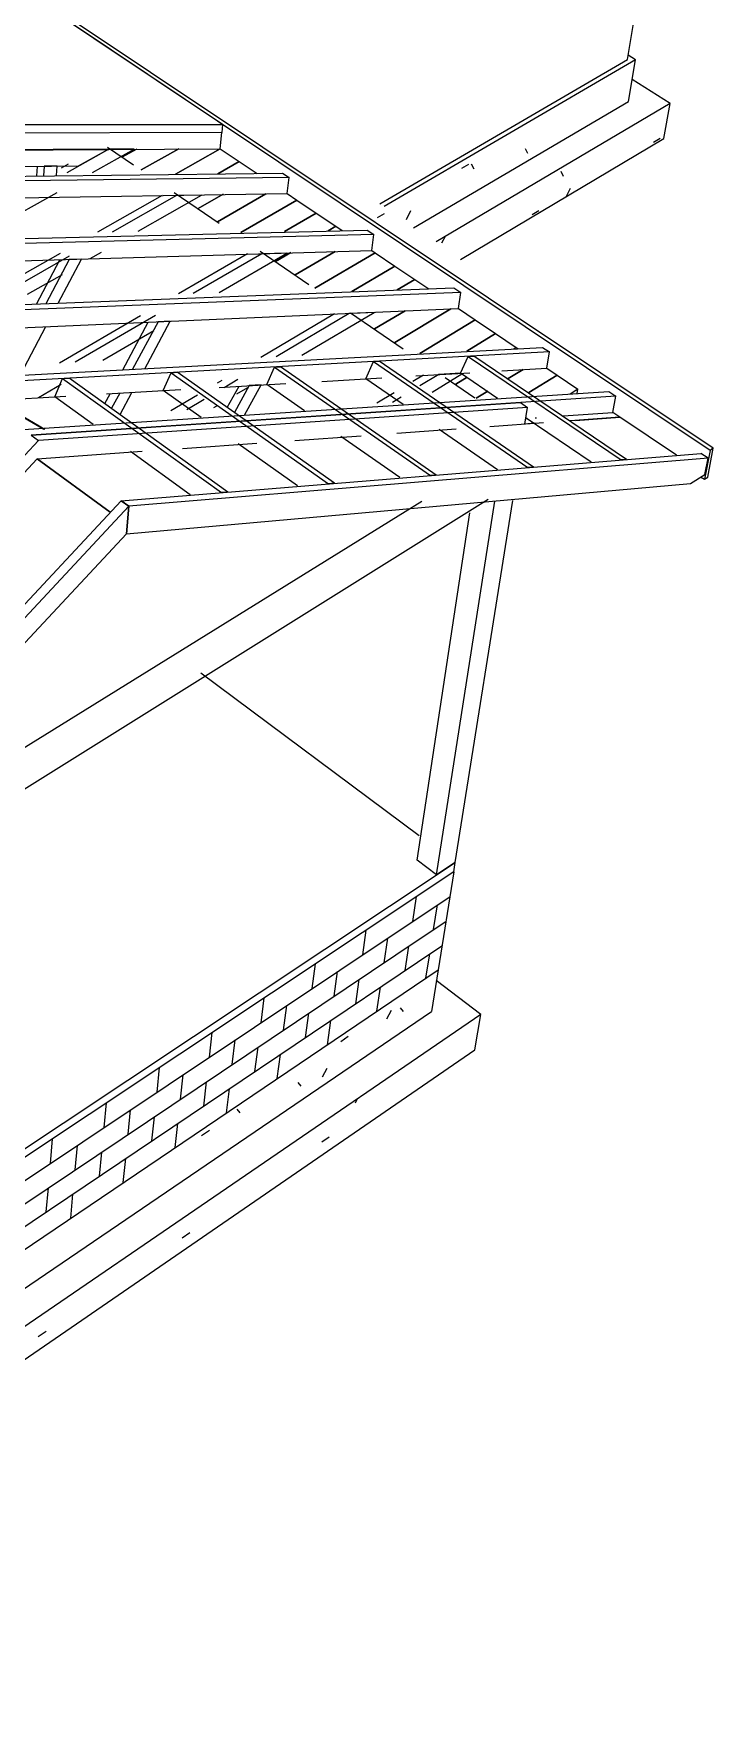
# Model space of a CAD drawing. Header units: inches. Extents: x -562 to 8953, y -6490 to -2066.
# Drawn here: x 2469.7 to 2531.9, y -5346.6 to -5192.5 of the extents above; entities that cross this region are included whole.
import ezdxf

# ---------------------------------------------------------------- set-up
doc = ezdxf.new("R2010")
doc.units = ezdxf.units.IN
doc.header["$MEASUREMENT"] = 0
for name, color, linetype, lineweight in [('A-CLNG', 13, 'Continuous', 18), ('A-COLS', 52, 'Continuous', 9), ('A-FLOR', 192, 'Continuous', 18), ('A-ROOF', 132, 'Continuous', 18), ('A-WALL', 113, 'Continuous', 18), ('A-WALL-PATT', 111, 'Continuous', 18), ('I-WALL', 25, 'Continuous', 18), ('S-FNDN', 32, 'Continuous', 18)]:
    doc.layers.add(name, color=color, linetype=linetype, lineweight=lineweight)

# ---------------------------------------------------------------- blocks, each defined once
blk = doc.blocks.new('FP_1_1-3D View 1')
at = {"layer": 'A-WALL-PATT', "lineweight": 9}
for p, q in [((-103.90577, 128.797), (-103.90625, 128.7961)), ((-103.91359, 128.78751), (-103.91193, 128.78865)), ((-103.94433, 128.7664), (-103.94262, 128.76758)), ((-103.97607, 128.74461), (-103.9743, 128.74582)), ((-103.98075, 128.74221), (-103.98175, 128.74025)), ((-103.99122, 128.73123), (-103.99191, 128.73185)), ((-104.00582, 128.72528), (-104.00609, 128.72473)), ((-104.08971, 128.66657), (-104.08773, 128.66793)), ((-104.09865, 128.6629), (-104.09961, 128.66089))]:
    blk.add_line(p, q, dxfattribs=at)
blk = doc.blocks.new('FP_1_4-3D View 1')
at = {"layer": 'A-WALL-PATT', "lineweight": 9}
for p, q in [((-103.8983, 128.81651), (-103.89933, 128.81457)), ((-103.89561, 128.81625), (-103.89622, 128.81708)), ((-103.9094, 128.80969), (-103.90774, 128.81081)), ((-103.91811, 128.79983), (-103.91876, 128.80064)), ((-103.91246, 128.80372), (-103.91348, 128.80178)), ((-103.93157, 128.79392), (-103.93225, 128.79473)), ((-103.94005, 128.78895), (-103.93834, 128.79011)), ((-103.99335, 128.75299), (-103.9941, 128.75369)), ((-103.99336, 128.75287), (-103.99155, 128.7541)), ((-104.01551, 128.73789), (-104.01483, 128.73834))]:
    blk.add_line(p, q, dxfattribs=at)
blk = doc.blocks.new('FP_1_7-3D View 1')
at = {"layer": 'A-WALL-PATT', "lineweight": 9}
for p, q in [((-103.88725, 128.84525), (-103.88725, 128.84525)), ((-103.89083, 128.83795), (-103.8854, 128.84158)), ((-103.88896, 128.83434), (-103.88811, 128.83977)), ((-103.89167, 128.83252), (-103.88626, 128.83615)), ((-103.8925, 128.82714), (-103.88711, 128.83077)), ((-103.89064, 128.82363), (-103.8898, 128.82896))]:
    blk.add_line(p, q, dxfattribs=at)
blk = doc.blocks.new('FP_1_8-3D View 1')
at = {"layer": 'A-WALL-PATT', "lineweight": 9}
for p, q in [((-103.89356, 128.83612), (-103.89273, 128.8416)), ((-104.00962, 128.75854), (-103.89083, 128.83795)), ((-103.89824, 128.83793), (-103.89824, 128.83793)), ((-103.90457, 128.82877), (-103.90378, 128.83424)), ((-104.00718, 128.75501), (-103.89167, 128.83252)), ((-103.89985, 128.82703), (-103.89905, 128.83245)), ((-103.89521, 128.82532), (-103.89439, 128.83069)), ((-104.00476, 128.75153), (-103.8925, 128.82714)), ((-103.9157, 128.82133), (-103.91496, 128.8268)), ((-103.91087, 128.81964), (-103.91012, 128.82506)), ((-103.90612, 128.81797), (-103.90535, 128.82334)), ((-103.92696, 128.8138), (-103.92627, 128.81927)), ((-103.90143, 128.81633), (-103.90065, 128.82166)), ((-103.89602, 128.81999), (-103.89602, 128.81999)), ((-103.92201, 128.81216), (-103.92131, 128.81757)), ((-103.91715, 128.81054), (-103.91643, 128.81591)), ((-103.93835, 128.80618), (-103.93772, 128.81165)), ((-103.91236, 128.80895), (-103.91162, 128.81427)), ((-103.90688, 128.81265), (-103.90688, 128.81265)), ((-103.93329, 128.80459), (-103.93264, 128.81)), ((-103.92831, 128.80303), (-103.92763, 128.80839)), ((-103.94987, 128.79848), (-103.9493, 128.80393)), ((-103.9234, 128.80148), (-103.92271, 128.8068)), ((-103.91786, 128.80523), (-103.91786, 128.80523)), ((-103.94469, 128.79694), (-103.94409, 128.80234)), ((-103.93959, 128.79542), (-103.93897, 128.80078)), ((-103.93457, 128.79393), (-103.93393, 128.79924)), ((-103.92897, 128.79772), (-103.92897, 128.79772)), ((-103.96154, 128.79068), (-103.96101, 128.79613)), ((-103.95623, 128.7892), (-103.95569, 128.79459)), ((-103.95101, 128.78773), (-103.95045, 128.79308)), ((-103.94588, 128.78629), (-103.94529, 128.79159)), ((-103.94021, 128.79012), (-103.94021, 128.79012)), ((-103.97334, 128.7828), (-103.97287, 128.78824)), ((-103.96791, 128.78136), (-103.96742, 128.78675)), ((-103.96257, 128.77995), (-103.96205, 128.78529)), ((-103.95731, 128.77856), (-103.95677, 128.78385)), ((-103.95158, 128.78244), (-103.95158, 128.78244)), ((-103.98528, 128.77481), (-103.98487, 128.78024)), ((-103.97973, 128.77343), (-103.97929, 128.77882)), ((-103.97426, 128.77208), (-103.9738, 128.77741)), ((-103.96888, 128.77074), (-103.9684, 128.77603)), ((-103.96308, 128.77466), (-103.96308, 128.77466)), ((-103.99737, 128.76673), (-103.99702, 128.77216)), ((-103.99168, 128.76541), (-103.99131, 128.77078)), ((-103.98609, 128.76411), (-103.98569, 128.76943)), ((-103.98058, 128.76283), (-103.98016, 128.7681)), ((-103.97471, 128.7668), (-103.97471, 128.7668)), ((-104.0096, 128.75855), (-104.00931, 128.76397)), ((-104.00378, 128.75729), (-104.00347, 128.76266)), ((-103.99806, 128.75605), (-103.99772, 128.76136)), ((-103.99242, 128.75482), (-103.99206, 128.76009)), ((-104.02183, 128.75399), (-104.02176, 128.75568)), ((-104.01595, 128.75431), (-104.01346, 128.75598)), ((-103.98649, 128.75884), (-103.98649, 128.75884)), ((-104.01996, 128.75163), (-104.01752, 128.75326)), ((-104.01603, 128.74907), (-104.01578, 128.75443)), ((-104.01215, 128.75168), (-104.00985, 128.75322)), ((-104.01017, 128.74789), (-104.00989, 128.75319)), ((-104.00417, 128.75068), (-104.0041, 128.75198)), ((-104.02353, 128.74925), (-104.02273, 128.74978)), ((-104.01621, 128.74895), (-104.01373, 128.75062)), ((-104.00832, 128.74913), (-104.00743, 128.74973)), ((-103.9984, 128.75078), (-103.9984, 128.75078)), ((-104.03445, 128.74425), (-104.03436, 128.74729)), ((-104.01525, 128.74446), (-104.01399, 128.74531)), ((-104.01242, 128.74637), (-104.00991, 128.74807)), ((-104.01963, 128.74152), (-104.01785, 128.74271)), ((-104.01045, 128.74263), (-104.01045, 128.74263)), ((-104.05552, 128.71735), (-104.02481, 128.73803)), ((-104.04717, 128.73576), (-104.04712, 128.7388)), ((-104.01654, 128.73852), (-104.01643, 128.74066)), ((-104.02874, 128.73224), (-104.02862, 128.73546)), ((-104.06005, 128.72717), (-104.06003, 128.7302)), ((-104.03485, 128.73127), (-104.03483, 128.73173)), ((-104.04119, 128.72384), (-104.04111, 128.72705)), ((-104.04741, 128.72281), (-104.0474, 128.72327)), ((-104.07309, 128.71846), (-104.07311, 128.72149)), ((-104.05379, 128.71533), (-104.05375, 128.71854)), ((-104.08633, 128.71135), (-104.08636, 128.71267)), ((-104.07944, 128.70123), (-104.06054, 128.71396)), ((-104.06654, 128.70672), (-104.06654, 128.70992)), ((-104.09967, 128.70073), (-104.09977, 128.70374)), ((-104.073, 128.70557), (-104.073, 128.70603)), ((-104.10295, 128.69615), (-104.10236, 128.69655)), ((-104.08627, 128.69663), (-104.08421, 128.69802)), ((-104.08604, 128.69679), (-104.08605, 128.69725)), ((-104.08266, 128.69906), (-104.08211, 128.69944)), ((-104.10276, 128.69088), (-104.09985, 128.69283)), ((-104.09269, 128.69231), (-104.09128, 128.69326)), ((-104.08869, 128.695), (-104.08781, 128.6956)), ((-104.10256, 128.68566), (-104.09755, 128.68904)), ((-104.09924, 128.6879), (-104.09938, 128.69205)), ((-104.09253, 128.68918), (-104.09262, 128.69236)), ((-104.09906, 128.68273), (-104.09906, 128.68273))]:
    blk.add_line(p, q, dxfattribs=at)
blk = doc.blocks.new('FP_1_11-3D View 1')
at = {"layer": 'A-WALL-PATT', "lineweight": 9}
for p, q in [((-103.8405, 129.00792), (-103.83905, 129.00878)), ((-103.83929, 129.00814), (-103.83935, 129.00803)), ((-103.86034, 129.00037), (-103.86085, 129.00143)), ((-103.85889, 128.99774), (-103.85986, 128.99582)), ((-103.86728, 128.99198), (-103.86579, 128.99287)), ((-103.88643, 128.98714), (-103.88718, 128.98564))]:
    blk.add_line(p, q, dxfattribs=at)
blk = doc.blocks.new('FP_1_12-3D View 1')
at = {"layer": 'A-WALL-PATT', "lineweight": 9}
for p, q in [((-103.86819, 129.00542), (-103.86871, 129.00649)), ((-103.88271, 129.00221), (-103.8812, 129.00309)), ((-103.88005, 129.00199), (-103.88059, 129.00305)), ((-103.90131, 128.99133), (-103.89976, 128.99224)), ((-103.89406, 128.9928), (-103.89503, 128.99084))]:
    blk.add_line(p, q, dxfattribs=at)

msp = doc.modelspace()

# ---------------------------------------------------------------- linework, layer by layer
at = {"layer": 'A-CLNG'}
for p, q in [((2519.25, -5227.92), (2523.32, -5227.62)), ((2528.5, -5231.11), (2523.32, -5227.62)), ((2502.91, -5229.08), (2508.34, -5228.69)), ((2511.43, -5228.47), (2516.32, -5228.12)), ((2470, -5231.43), (2479.61, -5230.75)), ((2483.31, -5230.48), (2490.1, -5230)), ((2493.57, -5229.75), (2499.64, -5229.32)), ((2460.88, -5241.19), (2470, -5231.43)), ((2476.69, -5236.33), (2470, -5231.43)), ((2470, -5231.43), (2476.69, -5236.33))]:
    msp.add_line(p, q, dxfattribs=at)
at = {"layer": 'A-COLS'}
for p, q in [((2531.58, -5230.66), (2469.41, -5189.06)), ((2531.87, -5230.47), (2469.7, -5188.9)), ((2486.9, -5201.55), (2431.65, -5201.69)), ((2431.65, -5203.36), (2486.75, -5203.03)), ((2478.81, -5204.54), (2476.42, -5202.91)), ((2477.81, -5203.79), (2479.14, -5203.04)), ((2479.53, -5204.96), (2482.95, -5203.03)), ((2482.95, -5203.03), (2479.53, -5204.96)), ((2482.66, -5205.35), (2486.75, -5203.03)), ((2486.75, -5203.03), (2482.66, -5205.35)), ((2486.75, -5203.03), (2486.9, -5201.55)), ((2486.75, -5203.03), (2488.49, -5204.2)), ((2476.52, -5203.09), (2431.65, -5203.36)), ((2472.22, -5204.79), (2472.86, -5204.43)), ((2476.56, -5203.09), (2472.7, -5205.25)), ((2473.79, -5204.61), (2476.52, -5203.09)), ((2475.06, -5205.21), (2478.86, -5203.07)), ((2478.86, -5203.07), (2476.56, -5203.09)), ((2486.52, -5205.32), (2488.49, -5204.2)), ((2488.49, -5204.2), (2486.52, -5205.32)), ((2488.49, -5204.2), (2490.12, -5205.3)), ((2431.65, -5205.01), (2473.79, -5204.61)), ((2437.44, -5205.91), (2492.46, -5205.28)), ((2493.05, -5205.67), (2438.06, -5206.36)), ((2469.97, -5205.51), (2470.03, -5204.65)), ((2470.64, -5204.64), (2470.58, -5205.51)), ((2471.83, -5204.63), (2470.64, -5204.64)), ((2471.77, -5205.49), (2471.83, -5204.63)), ((2492.46, -5205.28), (2493.05, -5205.67)), ((2492.88, -5207.15), (2493.05, -5205.67)), ((2438.04, -5208.03), (2492.88, -5207.15)), ((2465.6, -5210.52), (2471.83, -5207.03)), ((2475.55, -5210.66), (2481.48, -5207.29)), ((2482.74, -5207.31), (2476.85, -5210.67)), ((2479.23, -5210.59), (2485.04, -5207.28)), ((2486.65, -5209.89), (2482.53, -5207.08)), ((2485.04, -5207.28), (2482.74, -5207.31)), ((2484.74, -5208.52), (2487.02, -5207.21)), ((2487.02, -5207.21), (2484.74, -5208.52)), ((2486.5, -5209.72), (2490.93, -5207.17)), ((2490.93, -5207.17), (2486.5, -5209.72)), ((2492.88, -5207.15), (2493.77, -5207.74)), ((2488.63, -5210.71), (2493.77, -5207.74)), ((2493.77, -5207.74), (2488.63, -5210.71)), ((2492.63, -5210.63), (2495.54, -5208.94)), ((2495.54, -5208.94), (2492.63, -5210.63)), ((2493.77, -5207.74), (2495.54, -5208.94)), ((2495.54, -5208.94), (2497.33, -5210.14)), ((2445.54, -5211.82), (2500.21, -5210.48)), ((2496.63, -5210.55), (2497.33, -5210.14)), ((2497.33, -5210.14), (2496.63, -5210.55)), ((2497.33, -5210.14), (2497.9, -5210.52)), ((2500.21, -5210.48), (2500.81, -5210.88)), ((2500.81, -5210.88), (2446.18, -5212.29)), ((2500.62, -5212.36), (2500.81, -5210.88)), ((2446.13, -5213.96), (2500.62, -5212.36)), ((2465.21, -5216.53), (2472.14, -5212.6)), ((2472.94, -5212.89), (2466.58, -5216.51)), ((2469.93, -5217.26), (2472.06, -5213.2)), ((2472.92, -5213.17), (2470.79, -5217.23)), ((2471.91, -5217.19), (2474.05, -5213.14)), ((2474.05, -5213.14), (2472.92, -5213.17)), ((2474.86, -5213.08), (2475.89, -5212.5)), ((2482.93, -5216.31), (2489.26, -5212.64)), ((2490.56, -5212.65), (2484.28, -5216.3)), ((2486.65, -5216.19), (2492.84, -5212.59)), ((2494.87, -5215.5), (2490.41, -5212.46)), ((2492.84, -5212.59), (2490.56, -5212.65)), ((2491.82, -5213.35), (2493.21, -5212.54)), ((2493.21, -5212.54), (2491.82, -5213.35)), ((2493.61, -5214.57), (2497.26, -5212.44)), ((2497.26, -5212.44), (2493.61, -5214.57)), ((2495.42, -5215.8), (2500.93, -5212.56)), ((2500.93, -5212.56), (2495.42, -5215.8)), ((2498.8, -5216.11), (2502.74, -5213.78)), ((2502.74, -5213.78), (2498.8, -5216.11)), ((2500.62, -5212.36), (2500.93, -5212.56)), ((2500.93, -5212.56), (2502.74, -5213.78)), ((2502.74, -5213.78), (2504.56, -5215.01)), ((2469.12, -5216.36), (2472.32, -5214.54)), ((2502.94, -5215.97), (2504.56, -5215.01)), ((2504.56, -5215.01), (2502.94, -5215.97)), ((2504.56, -5215.01), (2505.85, -5215.87)), ((2453.86, -5217.89), (2508.14, -5215.79)), ((2508.76, -5216.2), (2454.51, -5218.36)), ((2508.14, -5215.79), (2508.76, -5216.2)), ((2508.54, -5217.68), (2508.76, -5216.2)), ((2454.44, -5220.04), (2508.54, -5217.68)), ((2472.04, -5222.64), (2479.47, -5218.32)), ((2480.84, -5218.3), (2473.47, -5222.59)), ((2490.46, -5222.13), (2497.21, -5218.13)), ((2498.56, -5218.12), (2491.86, -5222.1)), ((2494.22, -5221.95), (2500.83, -5218.02)), ((2500.83, -5218.02), (2498.56, -5218.12)), ((2503.49, -5221.39), (2498.67, -5218.1)), ((2500.88, -5219.53), (2503.66, -5217.87)), ((2503.66, -5217.87), (2500.88, -5219.53)), ((2502.72, -5220.79), (2507.85, -5217.71)), ((2507.85, -5217.71), (2502.72, -5220.79)), ((2508.54, -5217.68), (2510.09, -5218.72)), ((2468.46, -5223.75), (2470.78, -5219.33)), ((2476, -5222.4), (2480.69, -5219.67)), ((2477.84, -5223.28), (2480.17, -5218.92)), ((2481.06, -5218.88), (2478.73, -5223.23)), ((2479.84, -5223.18), (2482.17, -5218.83)), ((2482.17, -5218.83), (2481.06, -5218.88)), ((2505.01, -5221.79), (2510.09, -5218.72)), ((2510.09, -5218.72), (2505.01, -5221.79)), ((2509.32, -5221.57), (2511.95, -5219.97)), ((2511.95, -5219.97), (2509.32, -5221.57)), ((2510.09, -5218.72), (2511.95, -5219.97)), ((2511.95, -5219.97), (2513.82, -5221.23)), ((2462.39, -5224.11), (2516.25, -5221.23)), ((2513.61, -5221.36), (2513.82, -5221.23)), ((2513.82, -5221.23), (2513.61, -5221.36)), ((2513.82, -5221.23), (2513.98, -5221.34)), ((2516.25, -5221.23), (2516.88, -5221.65)), ((2516.88, -5221.65), (2463.05, -5224.6)), ((2491.01, -5224.63), (2491.73, -5223.03)), ((2491.73, -5223.03), (2492.27, -5223)), ((2491.73, -5223.03), (2505.99, -5232.96)), ((2506.52, -5232.92), (2492.27, -5223)), ((2500.06, -5224.1), (2500.78, -5222.53)), ((2500.78, -5222.53), (2501.31, -5222.5)), ((2500.78, -5222.53), (2514.91, -5232.23)), ((2515.42, -5232.19), (2501.31, -5222.5)), ((2508.73, -5223.6), (2509.45, -5222.06)), ((2509.45, -5222.06), (2509.95, -5222.03)), ((2509.45, -5222.06), (2523.43, -5231.54)), ((2523.92, -5231.5), (2509.95, -5222.03)), ((2516.64, -5223.13), (2516.88, -5221.65)), ((2470.13, -5225.82), (2472.21, -5224.61)), ((2471.61, -5225.77), (2472.33, -5224.09)), ((2472.33, -5224.09), (2472.93, -5224.06)), ((2472.33, -5224.09), (2486.86, -5234.53)), ((2487.45, -5234.48), (2472.93, -5224.06)), ((2481.53, -5225.19), (2482.25, -5223.55)), ((2482.25, -5223.55), (2482.82, -5223.51)), ((2482.25, -5223.55), (2496.65, -5233.73)), ((2497.21, -5233.68), (2482.82, -5223.51)), ((2486.5, -5224.48), (2486.94, -5224.22)), ((2486.65, -5224.89), (2492.76, -5224.53)), ((2488.37, -5224.17), (2487.12, -5224.92)), ((2494.45, -5227.04), (2491.01, -5224.63)), ((2496.05, -5224.34), (2501.53, -5224.02)), ((2503.48, -5226.46), (2500.06, -5224.1)), ((2504.39, -5224.33), (2505.35, -5223.74)), ((2504.64, -5223.83), (2509.58, -5223.55)), ((2506.76, -5223.71), (2505.02, -5224.76)), ((2506.13, -5225.32), (2508.86, -5223.66)), ((2508.73, -5223.6), (2506.76, -5223.71)), ((2510.06, -5225.88), (2507.33, -5224.01)), ((2508.3, -5224.6), (2509.36, -5223.95)), ((2509.36, -5223.95), (2508.3, -5224.6)), ((2512.11, -5225.9), (2508.73, -5223.6)), ((2512.53, -5223.37), (2516.64, -5223.13)), ((2513.09, -5224.09), (2514.48, -5223.25)), ((2514.48, -5223.25), (2513.09, -5224.09)), ((2514.98, -5225.37), (2517.59, -5223.77)), ((2517.59, -5223.77), (2514.98, -5225.37)), ((2516.64, -5223.13), (2517.59, -5223.77)), ((2517.59, -5223.77), (2519.49, -5225.05)), ((2462.96, -5226.27), (2472.61, -5225.71)), ((2468.76, -5228.76), (2522.3, -5225.28)), ((2522.94, -5225.71), (2469.44, -5229.26)), ((2475.11, -5228.3), (2471.61, -5225.77)), ((2476.19, -5226.36), (2476.67, -5225.47)), ((2476.33, -5225.49), (2483.16, -5225.09)), ((2477.56, -5225.42), (2476.81, -5226.81)), ((2477.59, -5227.38), (2478.67, -5225.36)), ((2485.01, -5227.66), (2481.53, -5225.19)), ((2482.22, -5227.01), (2484.66, -5225.57)), ((2485.28, -5226.01), (2483.69, -5226.95)), ((2487.4, -5226.74), (2488.47, -5224.78)), ((2489.39, -5224.73), (2488.05, -5227.2)), ((2488.28, -5225.49), (2489.29, -5224.89)), ((2488.98, -5227.45), (2490.5, -5224.66)), ((2490.5, -5224.66), (2489.39, -5224.73)), ((2501.09, -5226.32), (2502.68, -5225.36)), ((2503.31, -5225.8), (2502.52, -5226.28)), ((2510.18, -5225.88), (2511.24, -5225.23)), ((2511.24, -5225.23), (2510.18, -5225.88)), ((2519.49, -5225.05), (2518.77, -5225.5)), ((2519.42, -5225.46), (2519.49, -5225.05)), ((2522.3, -5225.28), (2522.94, -5225.71)), ((2522.68, -5227.19), (2522.94, -5225.71)), ((2470.6, -5228.74), (2466.31, -5226.25)), ((2466.45, -5226.24), (2470.71, -5228.71)), ((2469.44, -5229.26), (2514.22, -5226.29)), ((2514.87, -5226.73), (2470.12, -5229.75)), ((2486.17, -5226.75), (2486.45, -5226.58)), ((2514.22, -5226.29), (2514.87, -5226.73)), ((2514.63, -5228.25), (2514.87, -5226.73)), ((2520.68, -5231.73), (2514.76, -5227.7)), ((2515.57, -5227.69), (2515.68, -5227.68)), ((2518.12, -5227.51), (2522.68, -5227.19)), ((2518.6, -5227.48), (2522.68, -5227.19)), ((2523.32, -5227.62), (2518.77, -5227.95)), ((2523.32, -5227.62), (2522.68, -5227.19)), ((2469.44, -5229.26), (2470.12, -5229.75)), ((2512.13, -5232.43), (2506.8, -5228.75)), ((2515.49, -5228.18), (2514.63, -5228.25)), ((2514.83, -5227.74), (2514.71, -5227.75)), ((2514.72, -5227.75), (2514.84, -5227.74)), ((2470.12, -5229.75), (2415.73, -5287.93)), ((2484.01, -5234.72), (2478.53, -5230.76)), ((2493.83, -5233.92), (2488.39, -5230.06)), ((2503.19, -5233.16), (2497.8, -5229.39)), ((2531.58, -5230.66), (2531.07, -5233.31)), ((2531.36, -5233.13), (2531.87, -5230.47)), ((2531.87, -5230.47), (2531.58, -5230.66)), ((2477.69, -5235.28), (2530.74, -5230.94)), ((2531.4, -5231.38), (2478.39, -5235.78)), ((2515.42, -5232.19), (2514.91, -5232.23)), ((2523.92, -5231.5), (2523.43, -5231.54)), ((2531.4, -5231.38), (2530.74, -5230.94)), ((2531.11, -5232.86), (2531.4, -5231.38)), ((2478.16, -5238.3), (2529.79, -5233.71)), ((2497.21, -5233.68), (2496.65, -5233.73)), ((2506.52, -5232.92), (2505.99, -5232.96)), ((2529.79, -5233.71), (2531.11, -5232.86)), ((2530.71, -5233.08), (2531.07, -5233.31)), ((2531.07, -5233.31), (2531.36, -5233.13)), ((2410.75, -5307.05), (2477.69, -5235.28)), ((2511.26, -5235.17), (2441.08, -5279.04)), ((2450.3, -5269.38), (2505.2, -5235.31)), ((2450.3, -5269.38), (2505.2, -5235.31)), ((2477.69, -5235.28), (2478.39, -5235.78)), ((2478.39, -5235.78), (2477.69, -5235.28)), ((2487.45, -5234.48), (2486.86, -5234.53)), ((2506.55, -5269.54), (2511.87, -5235.32)), ((2508.25, -5268.41), (2513.52, -5235.24)), ((2478.39, -5235.78), (2411.03, -5308.02)), ((2478.39, -5235.78), (2478.16, -5238.3)), ((2478.16, -5238.3), (2478.39, -5235.78)), ((2504.77, -5268.21), (2509.59, -5236.38)), ((2412.86, -5308.35), (2478.16, -5238.3)), ((2506.55, -5269.54), (2504.77, -5268.21)), ((2508.25, -5268.41), (2506.55, -5269.54))]:
    msp.add_line(p, q, dxfattribs=at)
at = {"layer": 'A-FLOR'}
for p, q in [((2504.96, -5265.96), (2484.99, -5251.08)), ((2457.18, -5302.37), (2508.25, -5268.41)), ((2508.12, -5269.27), (2457.57, -5302.93)), ((2508.12, -5269.27), (2508.25, -5268.41))]:
    msp.add_line(p, q, dxfattribs=at)
at = {"layer": 'A-ROOF'}
for p, q in [((2486.97, -5200.81), (2469.97, -5189.44)), ((2431.65, -5200.85), (2486.97, -5200.81)), ((2486.97, -5200.81), (2486.9, -5201.55)), ((2486.9, -5201.55), (2431.65, -5201.69))]:
    msp.add_line(p, q, dxfattribs=at)
at = {"layer": 'A-WALL'}
for p in [(2508.12, -5269.27), (2461.43, -5308.85)]:
    msp.add_line(p, (2506.69, -5278.25), dxfattribs=at)
at = {"layer": 'I-WALL'}
for p, q in [((2524.03, -5194.86), (2529.8, -5160.15)), ((2501.35, -5208.08), (2524.03, -5194.86))]:
    msp.add_line(p, q, dxfattribs=at)
at = {"layer": 'S-FNDN'}
for p, q in [((2524.75, -5194.89), (2501.75, -5208.32)), ((2524.75, -5194.89), (2524.09, -5194.48)), ((2524.11, -5198.7), (2524.75, -5194.89)), ((2527.93, -5198.89), (2524.44, -5196.69)), ((2504.45, -5210.27), (2524.11, -5198.7)), ((2527.93, -5198.89), (2506.51, -5211.56)), ((2527.36, -5202.11), (2527.93, -5198.89)), ((2508.75, -5213.19), (2527.36, -5202.11)), ((2506.69, -5278.25), (2506.08, -5282.07)), ((2510.59, -5282.33), (2506.52, -5279.23)), ((2463.7, -5310.91), (2506.08, -5282.07)), ((2510.59, -5282.33), (2464.36, -5313.98)), ((2510.05, -5285.56), (2510.59, -5282.33)), ((2464.1, -5317.18), (2510.05, -5285.56))]:
    msp.add_line(p, q, dxfattribs=at)

# ---------------------------------------------------------------- block references
at = {"layer": 'A-WALL', "lineweight": 9, "xscale": 415.4509395987546, "yscale": 415.4509395987546, "zscale": 415.4509395987546}
for name in ['FP_1_7-3D View 1', 'FP_1_8-3D View 1']:
    msp.add_blockref(name, (45667.04, -58798.9), dxfattribs=at)
at = {"layer": 'S-FNDN', "lineweight": 9, "xscale": 415.4509395987546, "yscale": 415.4509395987546, "zscale": 415.4509395987546}
for name in ['FP_1_12-3D View 1', 'FP_1_11-3D View 1', 'FP_1_4-3D View 1', 'FP_1_1-3D View 1']:
    msp.add_blockref(name, (45667.04, -58798.9), dxfattribs=at)

doc.saveas('drawing.dxf')
